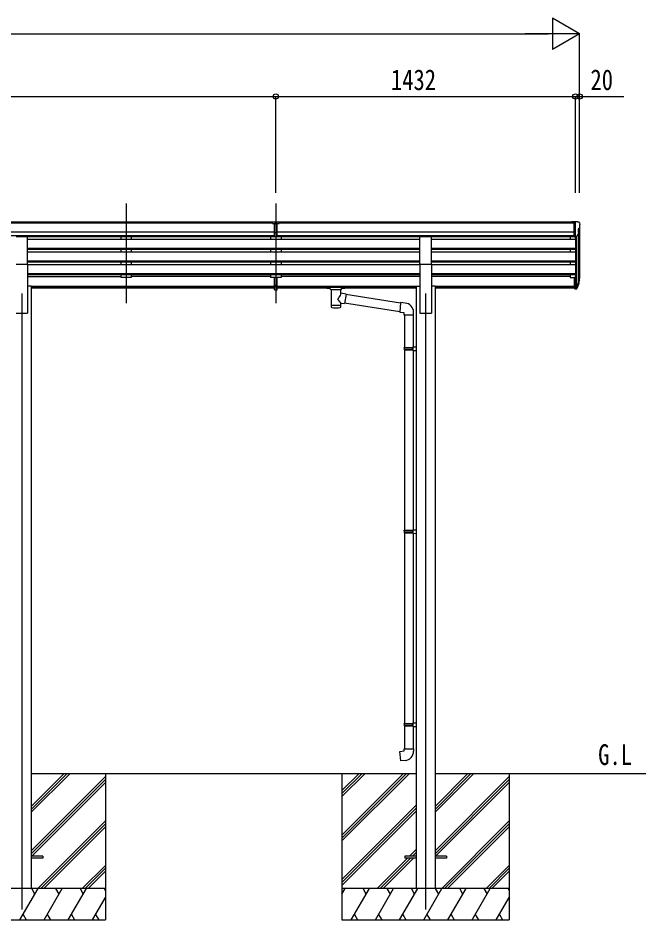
# Model space of a CAD drawing. Units: millimetres, scale not verified. Extents: x -12615 to 12615, y -8910 to 8910.
# Drawn here: x 227 to 3195, y -4915 to -605 of the extents above; entities that cross this region are included whole.
import ezdxf
from ezdxf.enums import TextEntityAlignment as Align

# ---------------------------------------------------------------- set-up
doc = ezdxf.new("R2010")
doc.units = ezdxf.units.MM
doc.header["$LTSCALE"] = 50
for name, color, linetype in [('0-2_USER1', 3, 'Continuous'), ('0-3_YKK_12', 2, 'Continuous'), ('0-4_YKK_13', 4, 'Continuous'), ('0-5_YKK_A1', 4, 'Continuous'), ('0-6_YKK_D', 6, 'Continuous')]:
    doc.layers.add(name, color=color, linetype=linetype)
doc.styles.add('ＭＳ ゴシック', font='')
doc.styles.get('ＭＳ ゴシック').set_extended_font_data('MS Gothic')

msp = doc.modelspace()

# ---------------------------------------------------------------- linework, layer by layer
at = {"layer": '0-3_YKK_12'}
for p, q in [((743.06, -1490.57), (743.06, -1968.09)), ((1459.06, -1490.57), (1459.06, -1968.09)), ((245.06, -1921.41), (245.06, -4865)), ((2175.06, -1921.41), (2175.06, -4865))]:
    msp.add_line(p, q, dxfattribs=at)
at = {"layer": '0-4_YKK_13'}
for p, q in [((1442.56, -1586.13), (1442.56, -1578.29)), ((1442.56, -1586.13), (1452.56, -1586.13)), ((1459.06, -1586.95), (1452.56, -1586.55)), ((1452.56, -1588.13), (1465.56, -1588.13)), ((1465.56, -1586.61), (1459.06, -1586.93)), ((1465.56, -1649.76), (1465.56, -1584.48)), ((2884.56, -1578.1), (2874.56, -1578.18)), ((2874.56, -1579.7), (2874.56, -1578.18)), ((2884.56, -1650.08), (2884.56, -1578.1)), ((2903.06, -1578.1), (2884.56, -1578.1)), ((2891.06, -1651.08), (2891.06, -1578.1)), ((2903.06, -1578.1), (2905.39, -1578.24)), ((2906.15, -1578.66), (2910.22, -1584.47)), ((2913.06, -1587.47), (2913.06, -1588.1)), ((1452.56, -1629.65), (1459.06, -1629.81)), ((1459.06, -1629.81), (1465.56, -1629.65)), ((2898.68, -1649.27), (2907.69, -1633.68)), ((2905.06, -1612.61), (2905.06, -1628.89)), ((2910.53, -1609.28), (2905.21, -1612.35)), ((217.56, -1648.73), (272.56, -1648.73)), ((272.56, -1780.52), (272.56, -1648.73)), ((1452.56, -1648.69), (1459.06, -1649.09)), ((1459.06, -1649.09), (1465.56, -1648.69)), ((2147.56, -1780.52), (2147.56, -1648.73)), ((2147.56, -1648.73), (2202.56, -1648.73)), ((2202.56, -1780.52), (2202.56, -1648.73)), ((2884.56, -1650.08), (2891.06, -1650.08)), ((2891.06, -1651.08), (2896.27, -1650.76)), ((217.56, -1780.52), (272.56, -1780.52)), ((2147.56, -1780.52), (2202.56, -1780.52)), ((1452.56, -1881.82), (1452.56, -1844.33)), ((1465.56, -1881.82), (1465.56, -1844.33)), ((2884.56, -1843.7), (2884.56, -1897.73)), ((2884.56, -1843.7), (2891.06, -1843.7)), ((2891.06, -1843.7), (2891.06, -1898.47)), ((1452.56, -1881.82), (1465.56, -1881.82)), ((1452.56, -1904.06), (1452.56, -1881.82)), ((1452.56, -1887.22), (1465.56, -1887.22)), ((1465.56, -1904.06), (1465.56, -1881.82)), ((1703.06, -1888.58), (1703.06, -1894.34)), ((1703.06, -1888.77), (1703.06, -1890.31)), ((1705.06, -1887.91), (1788.06, -1887.91)), ((1705.06, -1890.09), (1788.06, -1890.09)), ((1705.06, -1895), (1719.56, -1895)), ((1719.56, -1900.64), (1719.56, -1894.1)), ((1773.56, -1900.64), (1773.56, -1894.1)), ((1773.56, -1895), (1788.06, -1895)), ((1790.06, -1888.58), (1790.06, -1894.34)), ((2884.56, -1883.83), (2891.06, -1883.83)), ((2884.56, -1888.71), (2891.06, -1888.71)), ((2891.06, -1888.73), (2896.19, -1888.73)), ((2891.06, -1890.54), (2895.91, -1890.54)), ((2897.49, -1888.05), (2905.25, -1872.65)), ((2906.7, -1873.01), (2898.5, -1889.18)), ((2907.31, -1873.57), (2898.5, -1897.12)), ((2909.36, -1856.51), (2906.09, -1863.58)), ((2909.97, -1857.89), (2906.09, -1865.84)), ((2907.65, -1869.17), (2907.31, -1873.57)), ((1452.56, -1903), (1459.06, -1903.39)), ((1459.06, -1903.39), (1465.56, -1903)), ((1723.66, -1901.56), (1723.64, -1987)), ((1769.46, -1920.31), (1769.46, -1901.56)), ((1794.68, -1924.22), (1769.46, -1920.3)), ((1794.68, -1924.22), (1787.66, -1969.47)), ((2055.67, -1966.77), (1794.37, -1926.23)), ((2884.56, -1897.73), (2891.06, -1897.73)), ((2891.06, -1898.47), (2895.91, -1898.47)), ((1769.48, -1987), (1769.46, -1966.34)), ((1769.46, -1966.65), (1787.66, -1969.47)), ((2052, -2008.7), (1787.93, -1967.73)), ((2076.67, -1966.73), (2055.83, -1964.9)), ((2071.75, -2022.47), (2117.75, -2022.47)), ((2073.86, -2022.47), (2073.86, -2179.05)), ((2115.86, -2022.47), (2115.86, -2176.49)), ((2117.75, -2022.47), (2117.75, -2011.56)), ((2071.86, -2181.05), (2072.86, -2179.05)), ((2071.86, -2181.05), (2115.86, -2181.05)), ((2071.86, -2181.05), (2071.86, -2189.05)), ((2071.86, -2189.05), (2115.86, -2189.05)), ((2071.86, -2189.05), (2072.86, -2191.05)), ((2072.86, -2179.05), (2115.86, -2179.05)), ((2072.86, -2191.05), (2115.86, -2191.05)), ((2073.86, -2191.05), (2073.86, -3052.75)), ((2111.38, -2181.05), (2110.95, -2179.05)), ((2113.86, -2176.55), (2129.86, -2176.07)), ((2113.86, -2178.55), (2113.86, -2176.55)), ((2113.86, -2178.55), (2115.86, -2178.55)), ((2113.86, -2193.55), (2113.86, -2191.55)), ((2113.86, -2193.55), (2129.86, -2194.02)), ((2115.86, -2193.6), (2115.86, -3050.2)), ((2129.86, -2176.07), (2129.86, -2194.02)), ((2071.86, -3054.75), (2072.86, -3052.75)), ((2071.86, -3054.75), (2115.86, -3054.75)), ((2071.86, -3054.75), (2071.86, -3062.75)), ((2072.86, -3052.75), (2115.86, -3052.75)), ((2111.38, -3054.75), (2110.95, -3052.75)), ((2113.86, -3050.25), (2129.86, -3049.78)), ((2113.86, -3052.25), (2113.86, -3050.25)), ((2113.86, -3052.25), (2115.86, -3052.25)), ((2129.86, -3049.78), (2129.86, -3067.73)), ((2071.86, -3062.75), (2115.86, -3062.75)), ((2071.86, -3062.75), (2072.86, -3064.75)), ((2072.86, -3064.75), (2115.86, -3064.75)), ((2073.86, -3064.75), (2073.86, -3975.44)), ((2113.86, -3067.25), (2113.86, -3065.25)), ((2113.86, -3067.25), (2129.86, -3067.73)), ((2115.86, -3067.31), (2115.86, -3972.88)), ((2071.86, -3977.44), (2072.86, -3975.44)), ((2071.86, -3977.44), (2115.86, -3977.44)), ((2071.86, -3977.44), (2071.86, -3985.44)), ((2071.86, -3985.44), (2115.86, -3985.44)), ((2071.86, -3985.44), (2072.86, -3987.44)), ((2072.86, -3975.44), (2115.86, -3975.44)), ((2072.86, -3987.44), (2115.86, -3987.44)), ((2073.86, -3987.44), (2073.86, -4097.44)), ((2111.38, -3977.44), (2110.95, -3975.44)), ((2113.86, -3972.94), (2129.86, -3972.47)), ((2113.86, -3974.94), (2113.86, -3972.94)), ((2113.86, -3974.94), (2115.86, -3974.94)), ((2113.86, -3989.94), (2113.86, -3987.94)), ((2113.86, -3989.94), (2129.86, -3990.41)), ((2115.86, -3990), (2115.86, -4097.44)), ((2129.86, -3972.47), (2129.86, -3990.41)), ((2071.86, -4097.44), (2117.86, -4097.44)), ((2071.86, -4107.44), (2071.86, -4097.44)), ((2117.86, -4097.44), (2117.86, -4108.36)), ((345.06, -4610.5), (290.26, -4610.5)), ((345.06, -4610.5), (345.06, -4619.5)), ((2075.06, -4610.5), (2075.06, -4619.5)), ((2129.86, -4610.5), (2075.06, -4610.5)), ((2275.06, -4610.5), (2220.26, -4610.5)), ((2275.06, -4610.5), (2275.06, -4619.5)), ((345.06, -4619.5), (290.26, -4619.5)), ((2129.86, -4619.5), (2075.06, -4619.5)), ((2275.06, -4619.5), (2220.26, -4619.5))]:
    msp.add_line(p, q, dxfattribs=at)
for points in [[(1442.56, -1578.29), (1460.56, -1578.13), (1475.56, -1578.26)], [(1465.56, -1649.76), (1459.06, -1650.16), (1452.56, -1649.76), (1452.56, -1584.42)], [(1465.56, -1586.09), (1475.56, -1586), (1475.56, -1578.26)], [(1465.56, -1630.75), (1462.3, -1630.83), (1459.06, -1630.91), (1455.82, -1630.83), (1452.56, -1630.75)], [(1703.06, -1888.58), (1703.1, -1888.38), (1703.18, -1888.24), (1703.28, -1888.15), (1703.38, -1888.09), (1703.5, -1888.05), (1703.79, -1887.98), (1704.28, -1887.94), (1704.83, -1887.92), (1705.06, -1887.91)], [(1703.06, -1894.34), (1703.1, -1894.53), (1703.18, -1894.67), (1703.28, -1894.76), (1703.38, -1894.82), (1703.5, -1894.87), (1703.79, -1894.93), (1704.28, -1894.98), (1704.83, -1895), (1705.06, -1895)], [(1788.06, -1887.91), (1788.41, -1887.92), (1788.94, -1887.94), (1789.39, -1887.99), (1789.7, -1888.07), (1789.87, -1888.17), (1789.98, -1888.31), (1790.05, -1888.49), (1790.06, -1888.58)], [(1788.06, -1895), (1788.41, -1895), (1788.94, -1894.97), (1789.39, -1894.92), (1789.7, -1894.84), (1789.87, -1894.74), (1789.98, -1894.6), (1790.05, -1894.43), (1790.06, -1894.34)], [(1465.56, -1904.06), (1459.06, -1904.46), (1452.56, -1904.06)], [(2055.83, -1964.9), (2051.83, -2010.73), (2071.75, -2012.47), (2071.75, -2022.47)], [(2111.38, -2181.05), (2111.38, -2189.05), (2110.95, -2191.05)], [(2113.86, -2191.55), (2115.86, -2191.55), (2115.86, -2178.55)], [(2111.38, -3054.75), (2111.38, -3062.75), (2110.95, -3064.75)], [(2113.86, -3065.25), (2115.86, -3065.25), (2115.86, -3052.25)], [(2111.38, -3977.44), (2111.38, -3985.44), (2110.95, -3987.44)], [(2113.86, -3987.94), (2115.86, -3987.94), (2115.86, -3974.94)], [(2076.78, -4153.19), (2055.94, -4155.01), (2051.94, -4109.19), (2071.86, -4107.44)]]:
    msp.add_lwpolyline(points, dxfattribs=at)
for centre, radius, start, end in [((2905.33, -1579.24), 1, 35, 86.5), ((2910.06, -1587.47), 3, 0, 87), ((2711.06, -1588.1), 202, 355.05096, 0), ((2905.36, -1612.61), 0.3, 120, 180), ((2905.36, -1628.89), 0.3, 180, 265.2833), ((2905.09, -1632.18), 3, 330, 85.2833), ((2906.15, -1604.91), 6.18, 315.00103, 354.2965), ((2896.09, -1647.77), 3, 273.5, 330), ((2880.47, -1847.02), 30.41, 341.80266, 352.8448), ((2881.88, -1848.77), 29.53, 342.01856, 353.49194), ((2072.75, -2011.56), 45, 0, 85), ((2072.86, -4108.36), 45, 275, 0)]:
    msp.add_arc(centre, radius, start, end, dxfattribs=at)
for centre, major_axis, ratio, start_param, end_param in [((1483.63, -1588.44), (24.57, -1.51), 0.121868, 3.1422238, 3.1491027), ((2823.2, -1842.53), (-87.93, 4.42), 0.541684, 3.060334, 3.2172517), ((2822.41, -1849.21), (89.06, 1.43), 0.57596, 6.1985533, 6.3701348), ((1705.06, -1890.31), (2, 0), 0.109601, 1.5707963, 3.1415927), ((1746.56, -1894.1), (27, 0), 0.070066, 6.2831853, 9.424778), ((1788.06, -1890.31), (2, 0), 0.109601, 0, 1.5707963), ((2895.91, -1887.83), (3, 0), 0.90356, 4.712389, 5.7595865), ((2896.19, -1887.38), (1.5, 0), 0.90356, 4.712389, 5.7595865), ((2821.14, -1849.11), (88.05, 0), 0.90356, 5.9828017, 6.0168888), ((2906.35, -1869.17), (-1.3, 0), 0.90356, 2.9359903, 4.9130961), ((2820.43, -1852.98), (89.07, 0), 0.90356, 6.0316505, 6.077583), ((1746.56, -1900.56), (27.06, 0), 0.069685, 3.1415927, 6.2831853), ((1746.56, -1946.85), (-22.81, -26.62), 0.234429, 1.6855472, 3.1268519), ((1757.56, -1898.08), (16, 0), 0.361356, 6.2636979, 6.2831853), ((2895.91, -1895.76), (-3, 0), 0.90356, 1.5707963, 2.6179939), ((1746.56, -1974.56), (22.91, 0), 0.122865, 3.1415927, 6.2831853), ((1749.11, -1944.2), (20.32, -22.25), 0.045535, 0.0389954, 1.3075346), ((1746.56, -1987), (22.92, 0), 0.101955, 3.1415499, 6.2833984)]:
    msp.add_ellipse(centre, major_axis=major_axis, ratio=ratio, start_param=start_param, end_param=end_param, dxfattribs=at)
at = {"layer": '0-5_YKK_A1'}
for p, q in [((1442.56, -1579.7), (-4262.44, -1579.7)), ((1442.56, -1584.92), (-4262.44, -1584.92)), ((2884.56, -1579.7), (1475.56, -1579.7)), ((2884.56, -1584.92), (1475.56, -1584.92)), ((1452.56, -1628.45), (-4262.44, -1628.45)), ((2884.56, -1628.45), (1465.56, -1628.45)), ((2906.09, -1636.44), (2906.09, -1870.05)), ((2911.06, -1608.67), (2911.06, -1843.34)), ((1452.56, -1646.3), (-4262.44, -1646.3)), ((1452.56, -1649.65), (272.56, -1649.65)), ((718.06, -1649.55), (718.06, -1662.06)), ((768.06, -1649.55), (768.06, -1661.96)), ((1434.06, -1649.55), (1434.06, -1662.06)), ((1459.06, -1662.06), (1459.06, -1709.75)), ((2884.56, -1646.3), (1465.56, -1646.3)), ((2147.56, -1649.65), (1465.56, -1649.65)), ((1484.06, -1649.55), (1484.06, -1661.96)), ((2884.56, -1649.65), (2202.56, -1649.65)), ((2202.56, -1662.06), (2891.06, -1662.06)), ((2866.06, -1649.55), (2866.06, -1662.06)), ((2891.06, -1651.08), (2891.06, -1843.7)), ((2897.06, -1650.61), (2897.07, -1888.48)), ((718.06, -1709.75), (718.06, -1722.6)), ((768.06, -1709.75), (768.06, -1722.6)), ((1434.06, -1709.75), (1434.06, -1722.6)), ((1459.06, -1722.6), (1459.06, -1770.3)), ((1484.06, -1709.75), (1484.06, -1722.6)), ((2202.56, -1703.93), (2891.06, -1703.93)), ((2202.56, -1705.43), (2891.06, -1705.43)), ((2202.56, -1709.75), (2891.06, -1709.75)), ((2202.56, -1722.6), (2891.06, -1722.6)), ((2866.06, -1709.75), (2866.06, -1722.6)), ((2202.56, -1764.48), (2891.06, -1764.48)), ((2202.56, -1765.98), (2891.06, -1765.98)), ((272.56, -1780.52), (272.56, -2014.98)), ((718.06, -1770.3), (718.06, -1783.05)), ((768.06, -1770.3), (768.06, -1783.15)), ((1434.06, -1770.3), (1434.06, -1783.05)), ((1459.06, -1783.15), (1459.06, -1830.84)), ((1484.06, -1770.3), (1484.06, -1783.15)), ((2147.56, -1780.52), (2147.56, -2014.98)), ((2202.56, -1770.3), (2891.06, -1770.3)), ((2202.56, -1780.52), (2202.56, -2014.98)), ((2202.56, -1783.15), (2891.06, -1783.15)), ((2866.06, -1770.3), (2866.06, -1783.15)), ((272.56, -1839.39), (718.06, -1839.39)), ((718.06, -1830.84), (718.06, -1844.33)), ((768.06, -1844.33), (718.06, -1844.33)), ((768.06, -1830.84), (768.06, -1844.33)), ((1434.06, -1839.39), (768.06, -1839.39)), ((1434.06, -1830.84), (1434.06, -1844.33)), ((1484.06, -1844.33), (1434.06, -1844.33)), ((1484.06, -1830.84), (1484.06, -1844.33)), ((2147.56, -1839.39), (1484.06, -1839.39)), ((2202.56, -1825.03), (2891.06, -1825.03)), ((2202.56, -1826.53), (2891.06, -1826.53)), ((2202.56, -1830.84), (2891.06, -1830.84)), ((2866.06, -1839.39), (2202.56, -1839.39)), ((2866.06, -1830.84), (2866.06, -1844.33)), ((2866.06, -1844.33), (2884.56, -1844.33)), ((290.26, -1885.98), (272.56, -1885.98)), ((290.26, -1885.98), (290.26, -4765)), ((290.26, -1886.41), (1452.56, -1886.41)), ((290.26, -1887.8), (1452.56, -1887.8)), ((1452.56, -1895.49), (290.26, -1895.49)), ((1465.56, -1886.41), (2129.86, -1886.41)), ((1465.56, -1887.8), (2129.86, -1887.8)), ((1719.56, -1895.49), (1465.56, -1895.49)), ((2129.86, -1895.49), (1773.56, -1895.49)), ((2129.86, -1885.98), (2129.86, -4765)), ((2129.86, -1885.98), (2147.56, -1885.98)), ((2220.26, -1885.98), (2202.56, -1885.98)), ((2220.26, -1885.98), (2220.26, -4765)), ((2220.26, -1886.41), (2884.56, -1886.41)), ((2220.26, -1887.8), (2884.56, -1887.8)), ((2884.56, -1895.49), (2220.26, -1895.49)), ((217.56, -2014.98), (272.56, -2014.98)), ((2147.56, -2014.98), (2202.56, -2014.98)), ((290.26, -4215), (2129.86, -4215)), ((290.26, -4400.63), (475.89, -4215)), ((290.26, -4386.49), (461.75, -4215)), ((290.26, -4372.35), (447.61, -4215)), ((645.06, -4215), (645.06, -4915)), ((1775.06, -4215), (1775.06, -4915)), ((1775.06, -4509.18), (2069.24, -4215)), ((1775.06, -4523.32), (2083.38, -4215)), ((1775.06, -4537.46), (2097.52, -4215)), ((1775.06, -4325.33), (1885.39, -4215)), ((1775.06, -4311.19), (1871.25, -4215)), ((1775.06, -4297.05), (1857.11, -4215)), ((2220.26, -4215), (3251.06, -4215)), ((2220.26, -4400.63), (2405.89, -4215)), ((2220.26, -4386.49), (2391.75, -4215)), ((2220.26, -4372.35), (2377.61, -4215)), ((2575.06, -4215), (2575.06, -4915)), ((290.26, -4584.48), (645.06, -4229.68)), ((290.26, -4598.62), (645.06, -4243.82)), ((292.52, -4610.5), (645.06, -4257.96)), ((2220.26, -4584.48), (2575.06, -4229.68)), ((2220.26, -4598.62), (2575.06, -4243.82)), ((2222.52, -4610.5), (2575.06, -4257.96)), ((1775.06, -4721.31), (2129.86, -4366.51)), ((1775.06, -4735.45), (2129.86, -4380.65)), ((1775.06, -4749.59), (2129.86, -4394.79)), ((321.87, -4765), (645.06, -4441.81)), ((336.01, -4765), (645.06, -4455.95)), ((350.15, -4765), (645.06, -4470.09)), ((2251.87, -4765), (2575.06, -4441.81)), ((2266.01, -4765), (2575.06, -4455.95)), ((2280.15, -4765), (2575.06, -4470.09)), ((2098, -4610.5), (2129.86, -4578.64)), ((2112.14, -4610.5), (2129.86, -4592.78)), ((2126.29, -4610.5), (2129.86, -4606.93)), ((534, -4765), (645.06, -4653.94)), ((1943.5, -4765), (2089, -4619.5)), ((1957.64, -4765), (2103.14, -4619.5)), ((1971.79, -4765), (2117.29, -4619.5)), ((2464, -4765), (2575.06, -4653.94)), ((548.14, -4765), (645.06, -4668.08)), ((562.29, -4765), (645.06, -4682.23)), ((2478.14, -4765), (2575.06, -4668.08)), ((2492.29, -4765), (2575.06, -4682.23)), ((645.06, -4765), (-154.94, -4765)), ((236.22, -4915), (322.82, -4765)), ((307.82, -4790.98), (292.82, -4765)), ((351.69, -4915), (438.29, -4765)), ((423.29, -4790.98), (408.29, -4765)), ((467.16, -4915), (553.76, -4765)), ((523.76, -4765), (538.76, -4790.98)), ((639.23, -4765), (645.06, -4775.1)), ((2575.06, -4765), (1775.06, -4765)), ((1775.06, -4792.5), (1790.94, -4765)), ((1819.81, -4915), (1906.41, -4765)), ((1891.41, -4790.98), (1876.41, -4765)), ((1935.28, -4915), (2021.88, -4765)), ((2006.88, -4790.98), (1991.88, -4765)), ((2050.75, -4915), (2137.35, -4765)), ((2122.35, -4790.98), (2107.35, -4765)), ((2166.22, -4915), (2252.82, -4765)), ((2237.82, -4790.98), (2222.82, -4765)), ((2281.69, -4915), (2368.29, -4765)), ((2353.29, -4790.98), (2338.29, -4765)), ((2397.16, -4915), (2483.76, -4765)), ((2453.76, -4765), (2468.76, -4790.98)), ((2569.23, -4765), (2575.06, -4775.1)), ((582.63, -4915), (645.06, -4806.86)), ((2512.63, -4915), (2575.06, -4806.86)), ((251.22, -4889.02), (266.21, -4915)), ((366.69, -4889.02), (381.68, -4915)), ((482.16, -4889.02), (497.15, -4915)), ((597.62, -4889.02), (612.62, -4915)), ((1834.8, -4889.02), (1849.8, -4915)), ((1950.28, -4889.02), (1965.27, -4915)), ((2065.75, -4889.02), (2080.75, -4915)), ((2181.22, -4889.02), (2196.21, -4915)), ((2296.69, -4889.02), (2311.68, -4915)), ((2412.16, -4889.02), (2427.15, -4915)), ((2527.63, -4889.02), (2542.62, -4915)), ((-154.94, -4915), (645.06, -4915)), ((1775.06, -4915), (2575.06, -4915))]:
    msp.add_line(p, q, dxfattribs=at)
for points in [[(272.56, -1662.06), (1459.06, -1662.06), (2147.56, -1662.06)], [(272.56, -1703.93), (1459.06, -1703.93), (2147.56, -1703.93)], [(272.56, -1705.43), (1459.06, -1705.43), (2147.56, -1705.43)], [(272.56, -1709.75), (1459.06, -1709.75), (2147.56, -1709.75)], [(272.56, -1722.6), (1459.06, -1722.6), (2147.56, -1722.6)], [(272.56, -1764.48), (1459.06, -1764.48), (2147.56, -1764.48)], [(272.56, -1765.98), (1459.06, -1765.98), (2147.56, -1765.98)], [(272.56, -1770.3), (1459.06, -1770.3), (2147.56, -1770.3)], [(272.56, -1783.15), (1459.06, -1783.15), (2147.56, -1783.15)], [(272.56, -1825.03), (1459.06, -1825.03), (2147.56, -1825.03)], [(272.56, -1826.53), (1459.06, -1826.53), (2147.56, -1826.53)], [(272.56, -1830.84), (1459.06, -1830.84), (2147.56, -1830.84)]]:
    msp.add_lwpolyline(points, dxfattribs=at)
at = {"layer": '0-6_YKK_D'}
for p, q in [((2911.06, -679.7), (2781.16, -604.7)), ((2781.16, -604.7), (2781.16, -754.7)), ((-4138.94, -679.7), (2761.06, -679.7)), ((2911.06, -679.7), (2651.25, -679.7)), ((2911.06, -679.7), (2781.16, -754.7)), ((2911.06, -1440.57), (2911.06, -678.7)), ((-4268.94, -979.7), (1459.06, -979.7)), ((1459.06, -1440.57), (1459.06, -978.7)), ((1459.06, -1440.57), (1459.06, -978.7)), ((1459.06, -979.7), (2891.06, -979.7)), ((2891.06, -1440.57), (2891.06, -978.7)), ((2891.06, -1440.57), (2891.06, -978.7)), ((2911.06, -1440.57), (2911.06, -978.7))]:
    msp.add_line(p, q, dxfattribs=at)
msp.add_lwpolyline([(2891.06, -979.7), (2911.06, -979.7), (3122.46, -979.7)], dxfattribs=at)
for centre in [(1459.06, -979.7), (1459.06, -979.7), (2891.06, -979.7), (2891.06, -979.7), (2911.06, -979.7)]:
    msp.add_circle(centre, 12.75, dxfattribs=at)

# ---------------------------------------------------------------- texts
at = {"layer": '0-2_USER1', "style": 'ＭＳ ゴシック', "width": 0.8}
msp.add_text('G.L', height=98.97, dxfattribs=at).set_placement((3000, -4204), align=Align.BOTTOM_LEFT)
at = {"layer": '0-6_YKK_D', "style": 'ＭＳ ゴシック', "width": 0.8}
for s, p in [('1432', (2009.46, -978.7)), ('20', (2963.06, -978.7))]:
    msp.add_text(s, height=98.97, dxfattribs=at).set_placement(p, align=Align.BOTTOM_LEFT)

doc.saveas('drawing.dxf')
